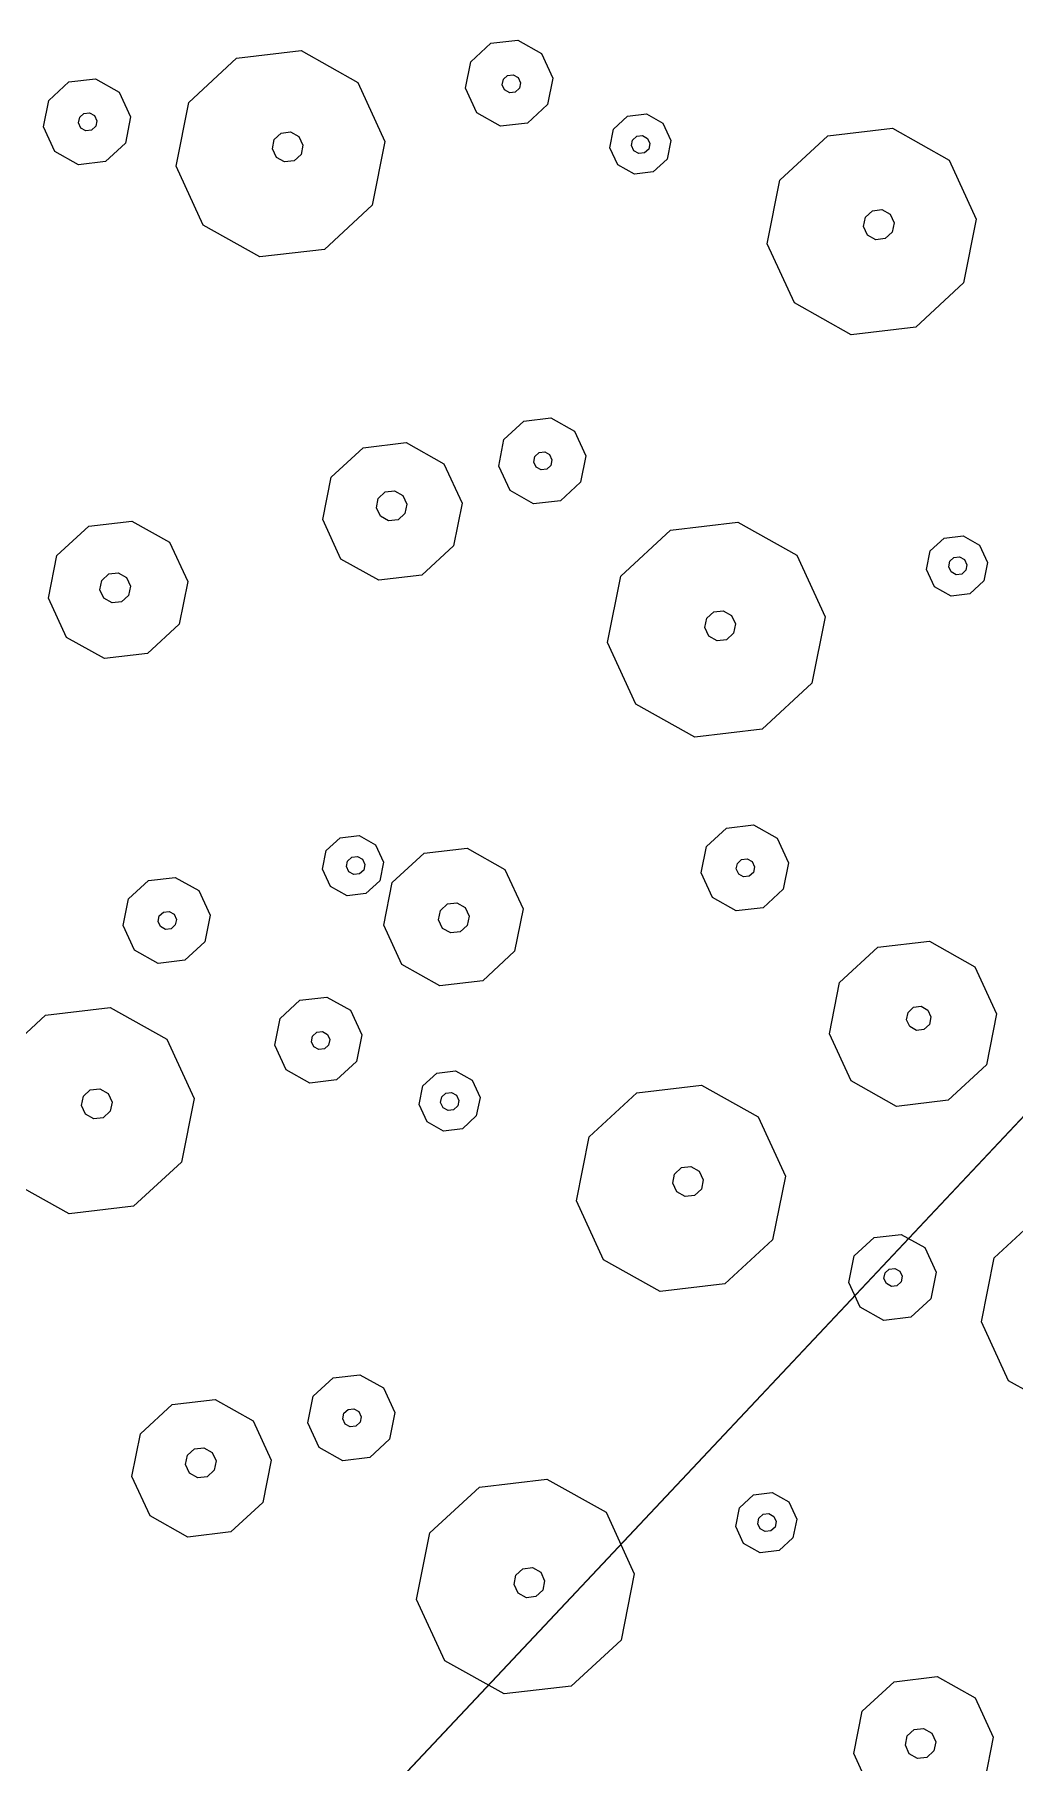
# Model space of a CAD drawing. Header units: metres. Extents: x -2858 to 512, y -1995 to 1252.
# Drawn here: x -941.054 to -939.266, y -909.283 to -906.13 of the extents above; entities that cross this region are included whole.
import ezdxf

# ---------------------------------------------------------------- set-up
doc = ezdxf.new("R2010")
doc.units = ezdxf.units.M
doc.layers.add('Calque commun', color=7, linetype='Continuous')

# ---------------------------------------------------------------- blocks, each defined once
blk = doc.blocks.new('pattern')
at = {"layer": 'Calque commun', "color": 54, "linetype": 'Continuous', "lineweight": 9}
for p, q in [((96.127, 106.3872), (96.1951, 106.4274)), ((96.0956, 106.3146), (96.127, 106.3872)), ((96.2029, 106.3146), (96.2178, 106.3234)), ((96.2178, 106.3234), (96.235, 106.3218)), ((96.235, 106.3218), (96.248, 106.3103)), ((96.1128, 106.2374), (96.0956, 106.3146)), ((96.196, 106.2988), (96.2029, 106.3146)), ((96.1997, 106.2819), (96.196, 106.2988)), ((96.2517, 106.2934), (96.2448, 106.2776)), ((96.248, 106.3103), (96.2517, 106.2934)), ((96.3504, 106.2903), (96.3189, 106.2178)), ((96.2127, 106.2704), (96.1997, 106.2819)), ((96.2299, 106.2688), (96.2127, 106.2704)), ((96.2448, 106.2776), (96.2299, 106.2688)), ((96.1721, 106.185), (96.1128, 106.2374)), ((96.3189, 106.2178), (96.2508, 106.1775)), ((96.2508, 106.1775), (96.1721, 106.185)), ((95.5978, 106.0902), (95.6236, 105.9743)), ((95.6236, 105.9743), (95.5764, 105.8655)), ((95.5764, 105.8655), (95.4742, 105.8051)), ((96.056, 105.8229), (96.0698, 105.8547)), ((96.0698, 105.8547), (96.0996, 105.8723)), ((96.0996, 105.8723), (96.134, 105.869)), ((96.134, 105.869), (96.16, 105.8461)), ((96.16, 105.8461), (96.1675, 105.8123)), ((95.4742, 105.8051), (95.3561, 105.8164)), ((96.0635, 105.7891), (96.056, 105.8229)), ((96.0938, 105.8201), (96.0979, 105.8296)), ((96.0961, 105.8099), (96.0938, 105.8201)), ((96.0979, 105.8296), (96.1069, 105.8349)), ((96.1069, 105.8349), (96.1172, 105.8339)), ((96.1172, 105.8339), (96.125, 105.827)), ((96.1272, 105.8169), (96.1231, 105.8074)), ((96.125, 105.827), (96.1272, 105.8169)), ((96.0895, 105.7662), (96.0635, 105.7891)), ((96.1038, 105.8031), (96.0961, 105.8099)), ((96.1142, 105.8021), (96.1038, 105.8031)), ((96.1231, 105.8074), (96.1142, 105.8021)), ((96.1675, 105.8123), (96.1537, 105.7805)), ((95.5644, 105.7436), (95.607, 105.7687)), ((95.607, 105.7687), (95.6562, 105.7641)), ((95.6562, 105.7641), (95.6933, 105.7313)), ((96.1239, 105.7629), (96.0895, 105.7662)), ((96.1537, 105.7805), (96.1239, 105.7629)), ((96.3415, 105.7003), (96.4479, 105.7632)), ((96.4479, 105.7632), (96.571, 105.7514)), ((96.571, 105.7514), (96.6636, 105.6696)), ((95.5447, 105.6982), (95.5644, 105.7436)), ((95.6933, 105.7313), (95.704, 105.6831)), ((95.5555, 105.65), (95.5447, 105.6982)), ((95.6069, 105.6931), (95.6111, 105.7026)), ((95.6092, 105.683), (95.6069, 105.6931)), ((95.6111, 105.7026), (95.62, 105.7079)), ((95.62, 105.7079), (95.6303, 105.7069)), ((95.6303, 105.7069), (95.6381, 105.7001)), ((95.6404, 105.6899), (95.6363, 105.6804)), ((95.6381, 105.7001), (95.6404, 105.6899)), ((96.2923, 105.5869), (96.3415, 105.7003)), ((95.617, 105.6761), (95.6092, 105.683)), ((95.6273, 105.6751), (95.617, 105.6761)), ((95.6363, 105.6804), (95.6273, 105.6751)), ((95.704, 105.6831), (95.6844, 105.6377)), ((96.6636, 105.6696), (96.6905, 105.549)), ((95.5926, 105.6173), (95.5555, 105.65)), ((95.6844, 105.6377), (95.6418, 105.6126)), ((95.6418, 105.6126), (95.5926, 105.6173)), ((96.4604, 105.5871), (96.4753, 105.5959)), ((96.4753, 105.5959), (96.4926, 105.5942)), ((96.4926, 105.5942), (96.5055, 105.5828)), ((96.3192, 105.4663), (96.2923, 105.5869)), ((96.4535, 105.5712), (96.4604, 105.5871)), ((96.4573, 105.5543), (96.4535, 105.5712)), ((96.5093, 105.5659), (96.5024, 105.55)), ((96.5055, 105.5828), (96.5093, 105.5659)), ((95.1395, 105.5116), (95.2212, 105.5599)), ((95.2212, 105.5599), (95.3157, 105.5509)), ((95.3157, 105.5509), (95.3869, 105.488)), ((96.4703, 105.5428), (96.4573, 105.5543)), ((96.4875, 105.5412), (96.4703, 105.5428)), ((96.5024, 105.55), (96.4875, 105.5412)), ((96.6905, 105.549), (96.6413, 105.4356)), ((95.1017, 105.4245), (95.1395, 105.5116)), ((95.3869, 105.488), (95.4075, 105.3954)), ((95.617, 105.4217), (95.7192, 105.482)), ((95.7192, 105.482), (95.8373, 105.4708)), ((95.8373, 105.4708), (95.9263, 105.3922)), ((96.4119, 105.3845), (96.3192, 105.4663)), ((96.6413, 105.4356), (96.5349, 105.3727)), ((95.1224, 105.3319), (95.1017, 105.4245)), ((95.2179, 105.4132), (95.2234, 105.4259)), ((95.2209, 105.3996), (95.2179, 105.4132)), ((95.2234, 105.4259), (95.2354, 105.4329)), ((95.2354, 105.4329), (95.2492, 105.4316)), ((95.2492, 105.4316), (95.2595, 105.4224)), ((95.2625, 105.4089), (95.257, 105.3962)), ((95.2595, 105.4224), (95.2625, 105.4089)), ((95.5698, 105.3128), (95.617, 105.4217)), ((95.2313, 105.3905), (95.2209, 105.3996)), ((95.2451, 105.3892), (95.2313, 105.3905)), ((95.257, 105.3962), (95.2451, 105.3892)), ((95.4075, 105.3954), (95.3698, 105.3083)), ((95.9263, 105.3922), (95.9521, 105.2764)), ((96.5349, 105.3727), (96.4119, 105.3845)), ((95.1935, 105.269), (95.1224, 105.3319)), ((95.5956, 105.197), (95.5698, 105.3128)), ((95.7151, 105.2986), (95.722, 105.3145)), ((95.722, 105.3145), (95.7369, 105.3233)), ((95.7369, 105.3233), (95.7541, 105.3216)), ((95.7541, 105.3216), (95.7671, 105.3102)), ((95.7671, 105.3102), (95.7708, 105.2933)), ((95.3698, 105.3083), (95.288, 105.26)), ((95.7189, 105.2817), (95.7151, 105.2986)), ((95.7318, 105.2703), (95.7189, 105.2817)), ((95.7708, 105.2933), (95.764, 105.2774)), ((95.288, 105.26), (95.1935, 105.269)), ((95.7491, 105.2686), (95.7318, 105.2703)), ((95.764, 105.2774), (95.7491, 105.2686)), ((95.9521, 105.2764), (95.9049, 105.1675)), ((95.6846, 105.1185), (95.5956, 105.197)), ((96.4139, 105.1788), (96.4565, 105.2039)), ((96.4565, 105.2039), (96.5057, 105.1992)), ((96.5057, 105.1992), (96.5427, 105.1665)), ((95.9049, 105.1675), (95.8027, 105.1072)), ((96.3942, 105.1334), (96.4139, 105.1788)), ((96.5427, 105.1665), (96.5535, 105.1182)), ((96.405, 105.0851), (96.3942, 105.1334)), ((96.4564, 105.1283), (96.4605, 105.1378)), ((96.4587, 105.1181), (96.4564, 105.1283)), ((96.4605, 105.1378), (96.4695, 105.1431)), ((96.4695, 105.1431), (96.4798, 105.1421)), ((96.4798, 105.1421), (96.4876, 105.1352)), ((96.4899, 105.1251), (96.4857, 105.1156)), ((96.4876, 105.1352), (96.4899, 105.1251)), ((95.8027, 105.1072), (95.6846, 105.1185)), ((96.4665, 105.1113), (96.4587, 105.1181)), ((96.4768, 105.1103), (96.4665, 105.1113)), ((96.4857, 105.1156), (96.4768, 105.1103)), ((96.5535, 105.1182), (96.5338, 105.0729)), ((96.6289, 105.0684), (96.6971, 105.1086)), ((96.6971, 105.1086), (96.7758, 105.1011)), ((96.7758, 105.1011), (96.8351, 105.0488)), ((95.1874, 105.0443), (95.2299, 105.0695)), ((95.2299, 105.0695), (95.2792, 105.0648)), ((95.2792, 105.0648), (95.3162, 105.032)), ((96.442, 105.0524), (96.405, 105.0851)), ((96.5338, 105.0729), (96.4913, 105.0477)), ((96.5975, 104.9958), (96.6289, 105.0684)), ((95.1677, 104.999), (95.1874, 105.0443)), ((95.3162, 105.032), (95.327, 104.9838)), ((96.4913, 105.0477), (96.442, 105.0524)), ((96.8351, 105.0488), (96.8523, 104.9715)), ((95.1784, 104.9507), (95.1677, 104.999)), ((95.2299, 104.9938), (95.234, 105.0034)), ((95.234, 105.0034), (95.243, 105.0086)), ((95.243, 105.0086), (95.2533, 105.0077)), ((95.2533, 105.0077), (95.2611, 105.0008)), ((95.2611, 105.0008), (95.2633, 104.9906)), ((96.6147, 104.9186), (96.5975, 104.9958)), ((96.6905, 104.9785), (96.6973, 104.9943)), ((96.6973, 104.9943), (96.7122, 105.0031)), ((96.7122, 105.0031), (96.7295, 105.0015)), ((96.7295, 105.0015), (96.7425, 104.99)), ((94.5366, 104.9495), (94.5664, 104.9671)), ((94.5664, 104.9671), (94.6009, 104.9638)), ((94.6009, 104.9638), (94.6268, 104.9409)), ((95.2321, 104.9837), (95.2299, 104.9938)), ((95.2399, 104.9768), (95.2321, 104.9837)), ((95.2503, 104.9758), (95.2399, 104.9768)), ((95.2592, 104.9811), (95.2503, 104.9758)), ((95.2633, 104.9906), (95.2592, 104.9811)), ((95.327, 104.9838), (95.3073, 104.9384)), ((96.6942, 104.9616), (96.6905, 104.9785)), ((96.7462, 104.9731), (96.7393, 104.9573)), ((96.7425, 104.99), (96.7462, 104.9731)), ((96.8523, 104.9715), (96.8208, 104.899)), ((94.5228, 104.9177), (94.5366, 104.9495)), ((94.6268, 104.9409), (94.6343, 104.9071)), ((95.2155, 104.918), (95.1784, 104.9507)), ((95.3073, 104.9384), (95.2647, 104.9133)), ((96.7072, 104.9501), (96.6942, 104.9616)), ((96.7244, 104.9485), (96.7072, 104.9501)), ((96.7393, 104.9573), (96.7244, 104.9485)), ((94.5304, 104.8839), (94.5228, 104.9177)), ((94.5606, 104.9149), (94.5648, 104.9244)), ((94.5629, 104.9047), (94.5606, 104.9149)), ((94.5707, 104.8979), (94.5629, 104.9047)), ((94.5648, 104.9244), (94.5737, 104.9297)), ((94.5737, 104.9297), (94.584, 104.9287)), ((94.5899, 104.9022), (94.581, 104.8969)), ((94.584, 104.9287), (94.5918, 104.9218)), ((94.5941, 104.9117), (94.5899, 104.9022)), ((94.5918, 104.9218), (94.5941, 104.9117)), ((94.6343, 104.9071), (94.6206, 104.8753)), ((95.2647, 104.9133), (95.2155, 104.918)), ((95.8679, 104.879), (95.8817, 104.9107)), ((95.8817, 104.9107), (95.9115, 104.9283)), ((95.9115, 104.9283), (95.9459, 104.9251)), ((95.9459, 104.9251), (95.9719, 104.9022)), ((95.9719, 104.9022), (95.9794, 104.8684)), ((96.674, 104.8662), (96.6147, 104.9186)), ((94.5563, 104.861), (94.5304, 104.8839)), ((94.581, 104.8969), (94.5707, 104.8979)), ((94.6206, 104.8753), (94.5908, 104.8577)), ((95.8754, 104.8452), (95.8679, 104.879)), ((95.9073, 104.8762), (95.9115, 104.8858)), ((95.9096, 104.8661), (95.9073, 104.8762)), ((95.9115, 104.8858), (95.9204, 104.891)), ((95.9204, 104.891), (95.9308, 104.8901)), ((95.9308, 104.8901), (95.9385, 104.8832)), ((95.9408, 104.8731), (95.9367, 104.8635)), ((95.9385, 104.8832), (95.9408, 104.8731)), ((95.9794, 104.8684), (95.9656, 104.8366)), ((96.8208, 104.899), (96.7527, 104.8587)), ((94.5908, 104.8577), (94.5563, 104.861)), ((94.8083, 104.7951), (94.9148, 104.858)), ((94.9148, 104.858), (95.0378, 104.8463)), ((95.0378, 104.8463), (95.1305, 104.7644)), ((95.9014, 104.8223), (95.8754, 104.8452)), ((95.9174, 104.8592), (95.9096, 104.8661)), ((95.9277, 104.8582), (95.9174, 104.8592)), ((95.9367, 104.8635), (95.9277, 104.8582)), ((95.9656, 104.8366), (95.9358, 104.819)), ((96.7527, 104.8587), (96.674, 104.8662)), ((95.9358, 104.819), (95.9014, 104.8223)), ((94.7591, 104.6817), (94.8083, 104.7951)), ((95.5729, 104.7397), (95.6411, 104.7799)), ((95.6411, 104.7799), (95.7198, 104.7724)), ((95.1305, 104.7644), (95.1573, 104.6438)), ((95.7198, 104.7724), (95.7791, 104.7201)), ((95.5415, 104.6671), (95.5729, 104.7397)), ((95.7791, 104.7201), (95.7963, 104.6428)), ((94.786, 104.5611), (94.7591, 104.6817)), ((94.9204, 104.666), (94.9272, 104.6819)), ((94.9272, 104.6819), (94.9421, 104.6907)), ((94.9421, 104.6907), (94.9594, 104.689)), ((94.9594, 104.689), (94.9724, 104.6776)), ((95.6486, 104.6753), (95.6635, 104.6841)), ((95.6635, 104.6841), (95.6807, 104.6825)), ((95.6807, 104.6825), (95.6937, 104.671)), ((95.9407, 104.6741), (95.9832, 104.6992)), ((95.9832, 104.6992), (96.0325, 104.6945)), ((96.0325, 104.6945), (96.0695, 104.6618)), ((94.9241, 104.6491), (94.9204, 104.666)), ((94.9371, 104.6376), (94.9241, 104.6491)), ((94.9761, 104.6607), (94.9692, 104.6448)), ((94.9724, 104.6776), (94.9761, 104.6607)), ((95.5587, 104.5899), (95.5415, 104.6671)), ((95.6417, 104.6594), (95.6486, 104.6753)), ((95.6455, 104.6425), (95.6417, 104.6594)), ((95.6975, 104.6541), (95.6906, 104.6382)), ((95.6937, 104.671), (95.6975, 104.6541)), ((95.921, 104.6287), (95.9407, 104.6741)), ((96.0695, 104.6618), (96.0803, 104.6135)), ((94.9543, 104.636), (94.9371, 104.6376)), ((94.9692, 104.6448), (94.9543, 104.636)), ((95.1573, 104.6438), (95.1082, 104.5304)), ((95.6584, 104.6311), (95.6455, 104.6425)), ((95.6757, 104.6294), (95.6584, 104.6311)), ((95.6906, 104.6382), (95.6757, 104.6294)), ((95.7963, 104.6428), (95.7649, 104.5703)), ((95.9318, 104.5804), (95.921, 104.6287)), ((95.9819, 104.6265), (95.986, 104.636)), ((95.9842, 104.6164), (95.9819, 104.6265)), ((95.9919, 104.6095), (95.9842, 104.6164)), ((95.986, 104.636), (95.995, 104.6413)), ((95.995, 104.6413), (96.0053, 104.6403)), ((96.0053, 104.6403), (96.0131, 104.6335)), ((96.0154, 104.6233), (96.0112, 104.6138)), ((96.0131, 104.6335), (96.0154, 104.6233)), ((95.618, 104.5375), (95.5587, 104.5899)), ((96.0023, 104.6085), (95.9919, 104.6095)), ((96.0112, 104.6138), (96.0023, 104.6085)), ((96.0803, 104.6135), (96.0606, 104.5682)), ((94.0838, 104.5165), (94.186, 104.5768)), ((94.186, 104.5768), (94.3041, 104.5656)), ((94.3041, 104.5656), (94.3931, 104.487)), ((94.8787, 104.4793), (94.786, 104.5611)), ((95.7649, 104.5703), (95.6967, 104.53)), ((95.9688, 104.5477), (95.9318, 104.5804)), ((96.0606, 104.5682), (96.018, 104.543)), ((96.2311, 104.5233), (96.3332, 104.5836)), ((96.3332, 104.5836), (96.4514, 104.5723)), ((96.4514, 104.5723), (96.5403, 104.4938)), ((95.1082, 104.5304), (95.0017, 104.4675)), ((95.6967, 104.53), (95.618, 104.5375)), ((96.018, 104.543), (95.9688, 104.5477)), ((96.1838, 104.4144), (96.2311, 104.5233)), ((94.0366, 104.4076), (94.0838, 104.5165)), ((95.6655, 104.4615), (95.6793, 104.4932)), ((95.6793, 104.4932), (95.7091, 104.5108)), ((95.7091, 104.5108), (95.7435, 104.5075)), ((95.7435, 104.5075), (95.7695, 104.4846)), ((96.5403, 104.4938), (96.5661, 104.378)), ((94.3931, 104.487), (94.4189, 104.3712)), ((95.0017, 104.4675), (94.8787, 104.4793)), ((95.673, 104.4277), (95.6655, 104.4615)), ((95.7012, 104.4611), (95.7053, 104.4706)), ((95.7034, 104.451), (95.7012, 104.4611)), ((95.7053, 104.4706), (95.7142, 104.4759)), ((95.7142, 104.4759), (95.7246, 104.4749)), ((95.7246, 104.4749), (95.7323, 104.468)), ((95.7323, 104.468), (95.7346, 104.4579)), ((95.7695, 104.4846), (95.777, 104.4508)), ((95.699, 104.4048), (95.673, 104.4277)), ((95.7112, 104.4441), (95.7034, 104.451)), ((95.7215, 104.4431), (95.7112, 104.4441)), ((95.7305, 104.4484), (95.7215, 104.4431)), ((95.7346, 104.4579), (95.7305, 104.4484)), ((95.777, 104.4508), (95.7632, 104.4191)), ((94.0624, 104.2918), (94.0366, 104.4076)), ((94.1819, 104.3934), (94.1888, 104.4093)), ((94.1888, 104.4093), (94.2037, 104.4181)), ((94.2037, 104.4181), (94.2209, 104.4164)), ((94.2209, 104.4164), (94.2339, 104.405)), ((94.2339, 104.405), (94.2377, 104.3881)), ((95.7334, 104.4015), (95.699, 104.4048)), ((95.7632, 104.4191), (95.7334, 104.4015)), ((96.2096, 104.2986), (96.1838, 104.4144)), ((96.3291, 104.4002), (96.336, 104.4161)), ((96.3329, 104.3833), (96.3291, 104.4002)), ((96.336, 104.4161), (96.3509, 104.4249)), ((96.3509, 104.4249), (96.3681, 104.4232)), ((96.3681, 104.4232), (96.3811, 104.4118)), ((96.3811, 104.4118), (96.3849, 104.3949)), ((94.1857, 104.3765), (94.1819, 104.3934)), ((94.1987, 104.3651), (94.1857, 104.3765)), ((94.2159, 104.3634), (94.1987, 104.3651)), ((94.2308, 104.3722), (94.2159, 104.3634)), ((94.2377, 104.3881), (94.2308, 104.3722)), ((94.4189, 104.3712), (94.3717, 104.2623)), ((96.3459, 104.3718), (96.3329, 104.3833)), ((96.3631, 104.3702), (96.3459, 104.3718)), ((96.378, 104.379), (96.3631, 104.3702)), ((96.3849, 104.3949), (96.378, 104.379)), ((95.9626, 104.3222), (96.0052, 104.3474)), ((96.0052, 104.3474), (96.0544, 104.3427)), ((96.0544, 104.3427), (96.0915, 104.3099)), ((95.9429, 104.2769), (95.9626, 104.3222)), ((96.0915, 104.3099), (96.1022, 104.2617)), ((94.1514, 104.2133), (94.0624, 104.2918)), ((94.861, 104.2282), (94.8807, 104.2736)), ((94.8807, 104.2736), (94.9233, 104.2987)), ((94.9233, 104.2987), (94.9725, 104.294)), ((94.9725, 104.294), (95.0096, 104.2613)), ((95.9537, 104.2286), (95.9429, 104.2769)), ((96.0051, 104.2717), (96.0093, 104.2813)), ((96.0074, 104.2616), (96.0051, 104.2717)), ((96.0093, 104.2813), (96.0182, 104.2865)), ((96.0182, 104.2865), (96.0285, 104.2856)), ((96.0285, 104.2856), (96.0363, 104.2787)), ((96.0363, 104.2787), (96.0386, 104.2685)), ((96.2986, 104.22), (96.2096, 104.2986)), ((94.3717, 104.2623), (94.2695, 104.202)), ((94.9274, 104.2326), (94.9363, 104.2379)), ((94.9363, 104.2379), (94.9466, 104.2369)), ((95.0096, 104.2613), (95.0203, 104.213)), ((96.0152, 104.2547), (96.0074, 104.2616)), ((96.0255, 104.2537), (96.0152, 104.2547)), ((96.0344, 104.259), (96.0255, 104.2537)), ((96.0386, 104.2685), (96.0344, 104.259)), ((96.1022, 104.2617), (96.0825, 104.2163)), ((94.2695, 104.202), (94.1514, 104.2133)), ((94.8718, 104.1799), (94.861, 104.2282)), ((94.9232, 104.2231), (94.9274, 104.2326)), ((94.9255, 104.213), (94.9232, 104.2231)), ((94.9333, 104.2061), (94.9255, 104.213)), ((94.9436, 104.2051), (94.9333, 104.2061)), ((94.9526, 104.2104), (94.9436, 104.2051)), ((94.9466, 104.2369), (94.9544, 104.23)), ((94.9567, 104.2199), (94.9526, 104.2104)), ((94.9544, 104.23), (94.9567, 104.2199)), ((95.0203, 104.213), (95.0007, 104.1677)), ((95.9907, 104.1959), (95.9537, 104.2286)), ((96.0825, 104.2163), (96.04, 104.1912)), ((96.4167, 104.2088), (96.2986, 104.22)), ((94.9089, 104.1472), (94.8718, 104.1799)), ((95.0958, 104.1632), (95.1639, 104.2034)), ((95.1639, 104.2034), (95.2426, 104.1959)), ((95.2426, 104.1959), (95.3019, 104.1436)), ((96.04, 104.1912), (95.9907, 104.1959)), ((94.9581, 104.1425), (94.9089, 104.1472)), ((95.0007, 104.1677), (94.9581, 104.1425)), ((95.0643, 104.0906), (95.0958, 104.1632)), ((95.3019, 104.1436), (95.3191, 104.0664)), ((95.0815, 104.0134), (95.0643, 104.0906)), ((95.1573, 104.0733), (95.1642, 104.0891)), ((95.1642, 104.0891), (95.1791, 104.0979)), ((95.1791, 104.0979), (95.1963, 104.0963)), ((95.1963, 104.0963), (95.2093, 104.0848)), ((95.2093, 104.0848), (95.213, 104.0679)), ((95.161, 104.0564), (95.1573, 104.0733)), ((95.174, 104.0449), (95.161, 104.0564)), ((95.2062, 104.0521), (95.1913, 104.0433)), ((95.213, 104.0679), (95.2062, 104.0521)), ((95.3191, 104.0664), (95.2877, 103.9938)), ((94.3485, 104.0055), (94.3783, 104.0231)), ((94.3783, 104.0231), (94.4128, 104.0199)), ((94.4128, 104.0199), (94.4387, 103.997)), ((95.1913, 104.0433), (95.174, 104.0449)), ((94.3347, 103.9738), (94.3485, 104.0055)), ((94.3783, 103.9806), (94.3872, 103.9858)), ((94.3872, 103.9858), (94.3976, 103.9849)), ((94.4387, 103.997), (94.4462, 103.9632)), ((95.1408, 103.9611), (95.0815, 104.0134)), ((95.2877, 103.9938), (95.2196, 103.9536)), ((94.3423, 103.94), (94.3347, 103.9738)), ((94.3742, 103.971), (94.3783, 103.9806)), ((94.3764, 103.9609), (94.3742, 103.971)), ((94.3842, 103.954), (94.3764, 103.9609)), ((94.3946, 103.953), (94.3842, 103.954)), ((94.4035, 103.9583), (94.3946, 103.953)), ((94.3976, 103.9849), (94.4054, 103.978)), ((94.4076, 103.9679), (94.4035, 103.9583)), ((94.4054, 103.978), (94.4076, 103.9679)), ((94.4462, 103.9632), (94.4325, 103.9314)), ((95.2196, 103.9536), (95.1408, 103.9611)), ((94.3682, 103.9171), (94.3423, 103.94)), ((94.4325, 103.9314), (94.4027, 103.9138)), ((95.5363, 103.8856), (95.6045, 103.9259)), ((95.6045, 103.9259), (95.6832, 103.9184)), ((94.4027, 103.9138), (94.3682, 103.9171)), ((95.6832, 103.9184), (95.7425, 103.866)), ((95.5049, 103.8131), (95.5363, 103.8856)), ((95.7425, 103.866), (95.7597, 103.7888)), ((95.5221, 103.7358), (95.5049, 103.8131)), ((95.6053, 103.7972), (95.6122, 103.8131)), ((95.6091, 103.7803), (95.6053, 103.7972)), ((95.6122, 103.8131), (95.6271, 103.8219)), ((95.6271, 103.8219), (95.6443, 103.8202)), ((95.6443, 103.8202), (95.6573, 103.8088)), ((95.6573, 103.8088), (95.661, 103.7919)), ((94.3878, 103.7235), (94.4075, 103.7689)), ((94.4075, 103.7689), (94.4501, 103.794)), ((94.4501, 103.794), (94.4993, 103.7893)), ((94.4993, 103.7893), (94.5364, 103.7566)), ((95.622, 103.7689), (95.6091, 103.7803)), ((95.6393, 103.7672), (95.622, 103.7689)), ((95.6542, 103.776), (95.6393, 103.7672)), ((95.661, 103.7919), (95.6542, 103.776)), ((95.7597, 103.7888), (95.7282, 103.7162)), ((94.4529, 103.7308), (94.4618, 103.7361)), ((94.4618, 103.7361), (94.4721, 103.7351)), ((94.4721, 103.7351), (94.4799, 103.7283)), ((94.5364, 103.7566), (94.5471, 103.7083)), ((95.5814, 103.6835), (95.5221, 103.7358)), ((94.3986, 103.6752), (94.3878, 103.7235)), ((94.4487, 103.7213), (94.4529, 103.7308)), ((94.451, 103.7112), (94.4487, 103.7213)), ((94.4588, 103.7043), (94.451, 103.7112)), ((94.4691, 103.7033), (94.4588, 103.7043)), ((94.478, 103.7086), (94.4691, 103.7033)), ((94.4822, 103.7181), (94.478, 103.7086)), ((94.4799, 103.7283), (94.4822, 103.7181)), ((94.5471, 103.7083), (94.5274, 103.663)), ((95.7282, 103.7162), (95.6601, 103.676)), ((94.4356, 103.6425), (94.3986, 103.6752)), ((94.6979, 103.6181), (94.8001, 103.6784)), ((94.8001, 103.6784), (94.9182, 103.6671)), ((95.6601, 103.676), (95.5814, 103.6835)), ((94.4849, 103.6378), (94.4356, 103.6425)), ((94.5274, 103.663), (94.4849, 103.6378)), ((94.9182, 103.6671), (95.0071, 103.5886)), ((94.6507, 103.5092), (94.6979, 103.6181)), ((95.0071, 103.5886), (95.0329, 103.4728)), ((94.8028, 103.5109), (94.8177, 103.5197)), ((94.8177, 103.5197), (94.835, 103.518)), ((94.835, 103.518), (94.8479, 103.5066)), ((94.6765, 103.3934), (94.6507, 103.5092)), ((94.796, 103.495), (94.8028, 103.5109)), ((94.7997, 103.4781), (94.796, 103.495)), ((94.8517, 103.4897), (94.8448, 103.4738)), ((94.8479, 103.5066), (94.8517, 103.4897)), ((94.8127, 103.4667), (94.7997, 103.4781)), ((94.8299, 103.465), (94.8127, 103.4667)), ((94.8448, 103.4738), (94.8299, 103.465)), ((95.0329, 103.4728), (94.9857, 103.3639)), ((94.7654, 103.3148), (94.6765, 103.3934)), ((94.9857, 103.3639), (94.8836, 103.3036)), ((94.8836, 103.3036), (94.7654, 103.3148)), ((94.9737, 103.2421), (95.0163, 103.2672)), ((95.0163, 103.2672), (95.0655, 103.2625)), ((95.0655, 103.2625), (95.1026, 103.2298)), ((94.9541, 103.1967), (94.9737, 103.2421)), ((95.1026, 103.2298), (95.1133, 103.1815)), ((95.0163, 103.1916), (95.0204, 103.2011)), ((95.0204, 103.2011), (95.0293, 103.2064)), ((95.0293, 103.2064), (95.0397, 103.2054)), ((95.0397, 103.2054), (95.0475, 103.1985)), ((95.0475, 103.1985), (95.0497, 103.1884)), ((94.9648, 103.1484), (94.9541, 103.1967)), ((95.0185, 103.1814), (95.0163, 103.1916)), ((95.0263, 103.1746), (95.0185, 103.1814)), ((95.0366, 103.1736), (95.0263, 103.1746)), ((95.0456, 103.1789), (95.0366, 103.1736)), ((95.0497, 103.1884), (95.0456, 103.1789)), ((95.1133, 103.1815), (95.0937, 103.1362)), ((95.0019, 103.1157), (94.9648, 103.1484)), ((95.0937, 103.1362), (95.0511, 103.111)), ((95.0511, 103.111), (95.0019, 103.1157))]:
    blk.add_line(p, q, dxfattribs=at)
at = {"layer": 'Calque commun', "color": 7, "linetype": 'Continuous', "lineweight": 9}
mesh = blk.add_polyface(dxfattribs=at)
corners = [(70.8497, 113.5412), (53.8349, 19.1692), (74.7282, 106.3237), (76.0435, 113.5984), (74.769, 106.1763), (58.8077, 18.2701), (114.1703, 105.207), (114.1703, 98.5387)]
mesh.append_faces([[corners[k] for k in face] for face in [(3, 4, 6)]], dxfattribs={"vtx0": -1, "vtx1": -1, "color": 7})
mesh.append_faces([[corners[k] for k in face] for face in [(3, 2, 4)]], dxfattribs={"vtx0": -1, "vtx2": -1, "color": 7})
mesh.append_faces([[corners[k] for k in face] for face in [(5, 2, 1)]], dxfattribs={"vtx1": -1, "color": 7})
mesh.append_faces([[corners[k] for k in face] for face in [(0, 1, 2), (3, 0, 2)]], dxfattribs={"vtx1": -1, "vtx2": -1, "color": 7})
mesh.append_faces([[corners[k] for k in face] for face in [(4, 7, 6)]], dxfattribs={"vtx2": -1, "color": 7})

msp = doc.modelspace()

# ---------------------------------------------------------------- block references
at = {"layer": 'Calque commun', "color": 0, "linetype": 'ByBlock', "lineweight": -2, "rotation": 228.1617603435354}
msp.add_blockref('pattern', (-954.4467, -766.6559), dxfattribs=at)

doc.saveas('drawing.dxf')
